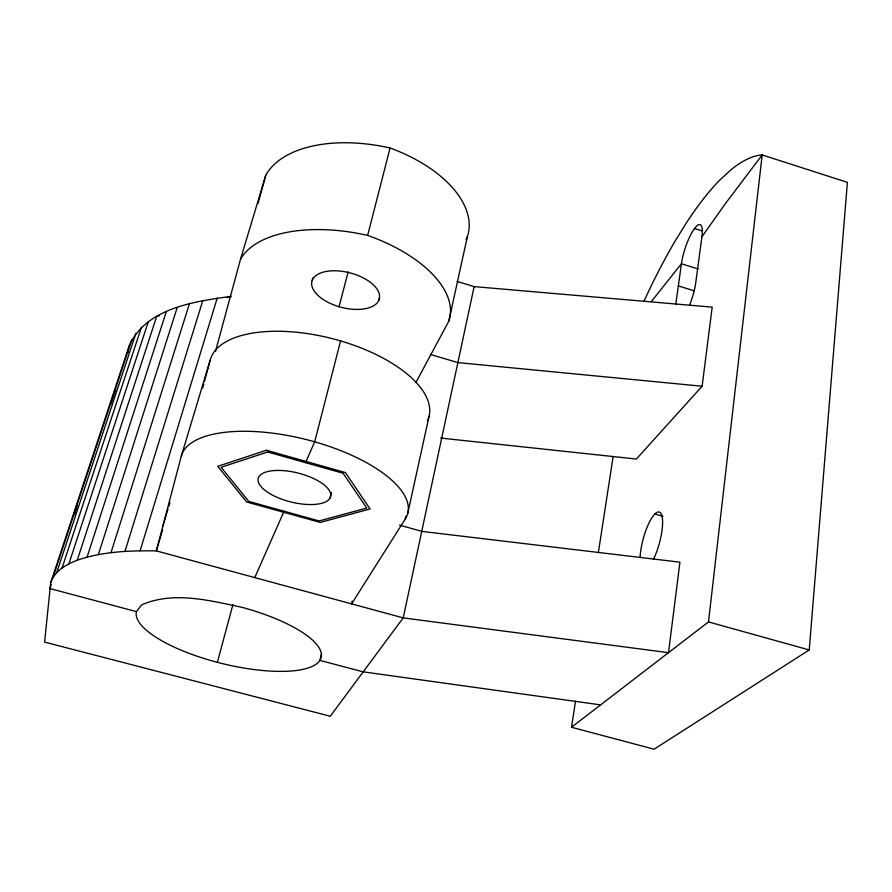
<?xml version="1.0" encoding="UTF-8"?>
<svg xmlns="http://www.w3.org/2000/svg" width="892" height="892" viewBox="0 0 892 892"><rect width="100%" height="100%" fill="white"/><g stroke="black" fill="none" stroke-linecap="round" stroke-linejoin="round"><path stroke-width="1.34" d="M575.53 701.123L571.516 727.259L654.092 749.202L809.222 649.956L847.4 182.358L762.181 154.94A337.143 94.82 -74.1 0 0 730.883 169.881L719.844 180.028A337.143 94.82 -74.1 0 0 686.283 223.045L675.222 240.918A337.143 94.82 -74.1 0 0 643.901 301.373M571.516 727.259L708.493 621.925L762.181 154.94L725.341 203.677L701.904 236.804L695.57 284.057A27.585 7.091 -72.3 0 1 689.795 304.529M440.637 438.061L636.364 459.046L702.127 386.236L712.184 307.149L474.143 286.611L457.05 281.426M675.802 304.127L681.421 263.798A27.217 6.846 -71.9 0 1 694.656 228.307A27.217 6.846 -71.9 0 1 701.904 236.804M231.329 296.334C194.668 301.496 146.009 307.807 129.117 346.018L50.666 582.9L44.6 642.095L330.263 716.243L403.217 617.888L474.143 286.611M598.365 552.594L613.139 456.537M127.812 352.686L129.117 346.018M352.217 601.175L351.593 603.873L405.358 518.854L405.949 516.145M415.85 382.601L448.788 321.209L467.308 236.938A114.956 63.878 15.3 0 0 390.072 148.005A121.535 67.324 14.7 0 0 265.749 175.3L240.539 259.148L215.451 351.481M407.8 513.223L429.063 416.263M321.51 653.613L319.905 660.392L363.189 671.854L600.55 704.87M330.14 497.803A37.308 14.896 14.1 0 0 282.452 470.563A37.308 14.896 14.1 0 0 270.655 494.101A37.308 14.896 14.1 0 0 330.14 497.803L331.456 492.451M378.81 300.359A34.821 17.773 14.7 0 0 335.325 270.789A34.821 17.773 14.7 0 0 322.726 299.199A34.821 17.773 14.7 0 0 378.81 300.359L379.468 297.683M340.577 340.911L314.698 441.819L305.499 462.658M448.788 321.209A118.547 60.288 15 0 0 367.649 235.388L390.072 148.005M339.072 306.725L348.136 271.904M427.759 420.065A112.983 51.312 14.4 0 0 336.708 339.807A112.983 51.312 14.4 0 0 210.211 360.022L181.31 456.135L156.323 550.888C129.775 550.52 102.58 551.434 77.258 560.209C66.309 564.446 54.434 570.969 50.666 582.9M202.718 387.975L203.789 383.984M204.502 381.319L210.211 360.022M217.369 662.321L232.957 604.464M312.178 280.501L312.902 277.825M258.022 203.51L265.749 175.3M162.812 526.269L167.997 508.998M168.789 506.333L169.982 502.352M162.69 529.614L156.323 550.888L403.217 617.888L668.509 652.676L679.927 562.172L422.061 531.42L399.482 525.109M140.1 550.81L217.235 298.04M124.958 551.401L202.807 300.548M111.009 552.672L189.45 303.693M98.365 554.579L177.252 307.428M87.093 557.11L166.291 311.698M77.258 560.209L156.635 316.482L159.3 315.768M68.907 563.844L148.328 321.7M51.167 584.594L49.863 588.542L136.465 611.633A95.154 29.692 13.9 0 0 219.588 662.901A95.154 29.692 13.9 0 0 320.786 658.686A95.154 29.692 13.9 0 0 241.676 607.251C209.386 600.45 173.26 590.95 141.627 604.888L136.465 611.633M74.248 514.751L77.292 505.53M110.831 404.076L115.614 389.581M56.742 572.564L135.907 333.285M62.061 567.981L141.415 327.319M52.951 577.548L131.815 339.529M254.766 577.603L284.069 511.216M466.048 239.413L467.308 236.938M651.428 301.429L681.421 263.798L698.168 268.971M227.282 297.593L229.946 296.891M702.127 386.236L457.93 362.609L430.312 354.447M708.493 621.925L809.222 649.956M654.862 514.004L662.901 516.301M678.321 285.931L694.132 290.781M694.511 228.508L702.283 230.939M640.077 557.5A29.927 8.385 -74.8 0 1 651.294 518.743A29.927 8.385 -74.8 0 1 662.566 520.449A29.927 8.385 -74.8 0 1 653.334 559.507M181.31 456.135A116.785 46.707 14.1 0 1 313.56 441.495A116.785 46.707 14.1 0 1 405.358 518.854M240.539 259.148A125.315 63.522 14.4 0 1 367.649 235.388M266.385 450.248L217.737 466.338L246.738 502.018L320.25 522.422L370.08 508.975L345.416 472.57L266.385 450.248M267.667 451.976L221.138 467.285L248.768 501.416L319.146 520.961L366.757 508.05L343.085 473.262L267.667 451.976"/></g></svg>
